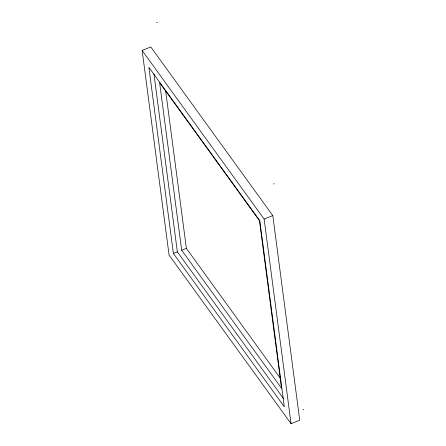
<?xml version="1.0" encoding="UTF-8"?>
<svg xmlns="http://www.w3.org/2000/svg" width="446" height="446" viewBox="0 0 446 446"><rect width="100%" height="100%" fill="white"/><g stroke="black" fill="none" stroke-linecap="round" stroke-linejoin="round"><path stroke-width="0.67" d="M156.652 22.59L157.377 22.3M142.135 50.443L150.809 46.964L272.796 215.602L299.734 420.221L291.06 423.7L169.073 255.062L142.135 50.443L264.121 219.081L291.06 423.7M273.42 184.008L274.145 183.719M173.388 253.451L148.886 67.357L259.806 220.692L284.303 406.785L173.388 253.451L177.363 251.856L153.954 74.036M181.678 250.245L159.618 82.677L259.466 220.709L281.526 388.276L181.678 250.245L186.378 248.361L165.589 90.449M264.121 219.081L272.796 215.602M303.146 409.779L303.865 409.489M186.378 248.361L280.11 377.94M177.363 251.856L283.533 398.629"/></g></svg>
